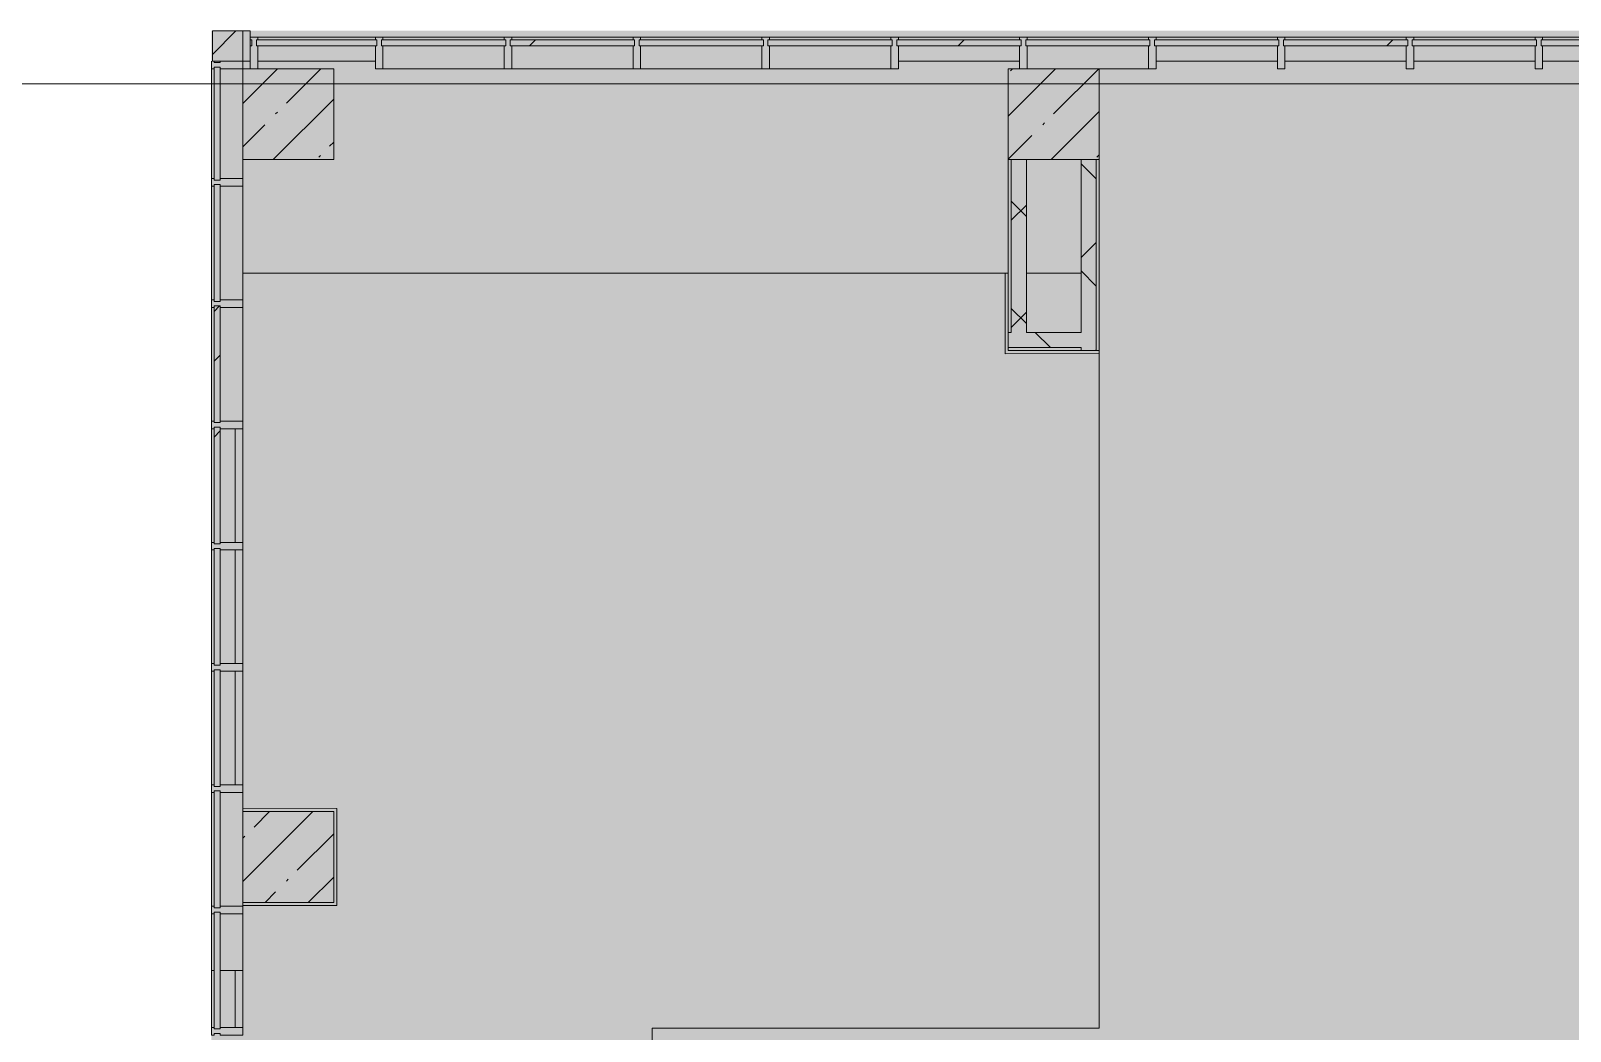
# Model space of a CAD drawing. Header units: millimetres. Extents: x -3817 to 677485, y -22715 to 103890.
# Drawn here: x 9742.1 to 9822.1, y -19440.5 to -19388.5 of the extents above; entities that cross this region are included whole.
import ezdxf

# ---------------------------------------------------------------- set-up
doc = ezdxf.new("R2010")
doc.units = ezdxf.units.MM
doc.layers.add('PDF _Геометрия', color=7, linetype='Continuous', true_color=0x1d1d1d)
doc.layers.add('PDF _Сплошная заливка', color=7, linetype='Continuous', true_color=0xffffff)

msp = doc.modelspace()

# ---------------------------------------------------------------- hatches: boundary and pattern name
at = {"layer": 'PDF _Сплошная заливка', "true_color": 0xd9d9d9, "transparency": 33554559}
for points in [[(10026.364, -19606.078), (10026.364, -19416.653), (9987.782, -19416.653), (9987.782, -19388.526), (9751.507, -19388.526), (9751.507, -19482.948), (9719.067, -19482.948), (9719.067, -19606.078), (10026.19, -19606.078)], [(9760.113, -19389.314), (9760.113, -19388.999), (9753.854, -19388.999), (9753.854, -19389.314), (9758.121, -19389.314)], [(9773.498, -19389.314), (9773.498, -19388.999), (9767.042, -19388.999), (9767.042, -19389.314), (9770.572, -19389.314)], [(9800.269, -19389.314), (9800.269, -19388.999), (9793.813, -19388.999), (9793.813, -19389.314), (9799.785, -19389.314)], [(9820.349, -19389.314), (9820.349, -19388.999), (9813.893, -19388.999), (9813.893, -19389.314), (9814.392, -19389.314)], [(9757.869, -19395.219), (9757.869, -19390.495), (9753.145, -19390.495), (9753.145, -19395.219), (9755.965, -19395.219)]]:
    msp.add_hatch(color=254, dxfattribs=at).paths.add_polyline_path(points)
h = msp.add_hatch(color=254, dxfattribs=at)
h.paths.add_polyline_path([(9828.999, -19390.101), (9829.126, -19390.101), (9829.126, -19388.526), (9827.16, -19388.526), (9827.16, -19390.101)], flags=0)
h.paths.add_polyline_path([(9753.539, -19390.101), (9753.539, -19388.526), (9753.145, -19388.526), (9753.145, -19390.101)], flags=0)
at = {"layer": 'PDF _Сплошная заливка', "true_color": 0x898c8d, "transparency": 33554559}
for points in [[(9770.572, -19388.999), (9773.42, -19388.999), (9773.42, -19388.865), (9767.121, -19388.865), (9767.121, -19388.999)], [(9785.179, -19388.999), (9786.805, -19388.999), (9786.805, -19388.865), (9780.506, -19388.865), (9780.506, -19388.999)], [(9799.785, -19388.999), (9800.19, -19388.999), (9800.19, -19388.865), (9793.891, -19388.865), (9793.891, -19388.999)], [(9770.572, -19390.495), (9773.42, -19390.495), (9773.42, -19389.314), (9767.121, -19389.314), (9767.121, -19390.495), (9768.042, -19390.495)], [(9785.179, -19390.495), (9786.805, -19390.495), (9786.805, -19389.314), (9780.506, -19389.314), (9780.506, -19390.495)], [(9799.785, -19390.495), (9800.19, -19390.495), (9800.19, -19389.314), (9793.891, -19389.314), (9793.891, -19390.495), (9797.632, -19390.495)], [(9753.154, -19396.202), (9753.145, -19390.494), (9751.973, -19390.494), (9751.973, -19396.202), (9753.145, -19396.202)], [(9753.154, -19433.996), (9753.145, -19428.091), (9751.973, -19428.091), (9751.973, -19433.996), (9753.145, -19433.996)]]:
    msp.add_hatch(color=252, dxfattribs=at).paths.add_polyline_path(points)

# ---------------------------------------------------------------- linework, layer by layer
at = {"layer": 'PDF _Геометрия', "color": 8, "lineweight": 9, "true_color": 0x737373}
for points in [[(9751.57, -19389.75), (9752.794, -19388.526)], [(9751.57, -19388.534), (9751.57, -19390.101), (9753.145, -19390.101), (9753.145, -19388.526), (9753.145, -19390.101), (9753.539, -19390.101), (9753.539, -19388.526)], [(9753.932, -19388.999), (9753.932, -19388.865), (9753.932, -19388.999)], [(9753.932, -19388.999), (9760.034, -19388.999)], [(9760.034, -19388.999), (9760.034, -19388.865), (9760.034, -19388.999)], [(9760.428, -19388.999), (9760.428, -19388.865), (9760.428, -19388.999)], [(9760.428, -19388.999), (9766.727, -19388.999)], [(9766.727, -19388.999), (9766.727, -19388.865), (9766.727, -19388.999)], [(9767.121, -19388.999), (9767.121, -19388.865), (9767.121, -19388.999)], [(9767.121, -19388.999), (9773.42, -19388.999)], [(9768.034, -19389.314), (9768.349, -19388.999)], [(9773.42, -19388.999), (9773.42, -19388.865), (9773.42, -19388.999)], [(9773.813, -19388.999), (9773.813, -19388.865), (9773.813, -19388.999)], [(9773.813, -19388.999), (9780.112, -19388.999)], [(9780.112, -19388.999), (9780.112, -19388.865), (9780.112, -19388.999)], [(9780.506, -19388.999), (9780.506, -19388.865), (9780.506, -19388.999)], [(9780.506, -19388.999), (9786.805, -19388.999)], [(9786.805, -19388.999), (9786.805, -19388.865), (9786.805, -19388.999)], [(9787.199, -19388.999), (9787.199, -19388.865), (9787.199, -19388.999)], [(9787.199, -19388.999), (9793.498, -19388.999)], [(9790.304, -19389.314), (9790.619, -19388.999)], [(9793.498, -19388.999), (9793.498, -19388.865), (9793.498, -19388.999)], [(9793.891, -19388.999), (9793.891, -19388.865), (9793.891, -19388.999)], [(9793.891, -19388.999), (9800.19, -19388.999)], [(9800.19, -19388.999), (9800.19, -19388.865), (9800.19, -19388.999)], [(9800.584, -19388.999), (9800.584, -19388.865), (9800.584, -19388.999)], [(9800.584, -19388.999), (9806.883, -19388.999)], [(9806.883, -19388.999), (9806.883, -19388.865), (9806.883, -19388.999)], [(9807.277, -19388.999), (9807.277, -19388.865), (9807.277, -19388.999)], [(9807.277, -19388.999), (9810.033, -19388.999), (9813.578, -19388.999)], [(9812.575, -19389.314), (9812.89, -19388.999)], [(9813.578, -19388.999), (9813.578, -19388.865), (9813.578, -19388.999)], [(9813.972, -19388.999), (9813.972, -19388.865), (9813.972, -19388.999)], [(9813.972, -19388.999), (9820.271, -19388.999)], [(9820.271, -19388.999), (9820.271, -19388.865), (9820.271, -19388.999)], [(9820.664, -19388.999), (9820.664, -19388.865), (9820.664, -19388.999)], [(9820.664, -19388.999), (9826.766, -19388.999)], [(9807.277, -19390.101), (9810.033, -19390.101), (9807.277, -19390.101), (9807.277, -19389.314), (9810.033, -19389.314), (9813.578, -19389.314), (9813.578, -19390.101), (9810.033, -19390.101), (9813.578, -19390.101)], [(9751.524, -19390.1), (9751.524, -19390.494), (9751.658, -19390.494), (9751.658, -19390.415), (9751.973, -19390.415), (9751.973, -19390.494), (9753.154, -19390.494), (9753.154, -19390.1)], [(9751.658, -19390.494), (9751.524, -19390.494), (9751.658, -19390.494), (9751.658, -19396.202)], [(9751.658, -19390.494), (9751.524, -19390.494), (9751.658, -19390.494)], [(9751.973, -19390.1), (9751.973, -19390.179), (9751.658, -19390.179), (9751.658, -19390.1)], [(9753.154, -19396.202), (9753.154, -19395.219), (9753.154, -19396.202), (9753.154, -19395.219), (9753.154, -19396.202), (9751.973, -19396.202), (9751.973, -19390.494), (9753.154, -19390.494)], [(9753.145, -19392.307), (9754.957, -19390.495)], [(9753.932, -19390.101), (9760.034, -19390.101)], [(9755.413, -19392.283), (9757.202, -19390.495)], [(9760.428, -19390.495), (9766.727, -19390.495)], [(9767.121, -19390.495), (9773.42, -19390.495)], [(9773.813, -19390.495), (9780.112, -19390.495)], [(9780.506, -19390.495), (9786.805, -19390.495)], [(9787.199, -19390.101), (9793.498, -19390.101)], [(9792.907, -19392.954), (9795.367, -19390.495)], [(9793.017, -19390.599), (9793.122, -19390.495)], [(9795.262, -19392.844), (9797.612, -19390.495)], [(9799.785, -19390.495), (9800.19, -19390.495)], [(9800.584, -19390.101), (9806.883, -19390.101)], [(9813.972, -19390.101), (9820.271, -19390.101)], [(9820.664, -19390.101), (9826.766, -19390.101)], [(9754.723, -19395.219), (9757.869, -19392.073)], [(9754.852, -19392.844), (9754.946, -19392.751)], [(9795.132, -19395.219), (9797.632, -19392.72)], [(9753.145, -19394.552), (9754.291, -19393.406)], [(9792.907, -19395.199), (9794.14, -19393.967)], [(9794.701, -19393.406), (9794.794, -19393.312)], [(9757.658, -19394.528), (9757.869, -19394.318)], [(9757.097, -19395.089), (9757.191, -19394.996)], [(9793.065, -19395.219), (9793.065, -19404.195), (9792.907, -19404.195)], [(9797.474, -19396.223), (9796.687, -19395.436)], [(9797.474, -19405.14), (9797.474, -19395.219)], [(9797.507, -19395.089), (9797.632, -19394.965)], [(9751.658, -19396.202), (9751.524, -19396.202), (9751.658, -19396.202)], [(9751.658, -19396.202), (9751.524, -19396.202), (9751.658, -19396.202)], [(9751.658, -19396.596), (9751.524, -19396.596), (9751.658, -19396.596), (9751.658, -19402.501)], [(9751.658, -19396.596), (9751.524, -19396.596), (9751.658, -19396.596)], [(9753.154, -19396.596), (9753.154, -19401.125), (9753.154, -19396.596), (9753.154, -19402.501)], [(9793.852, -19398.169), (9793.065, -19397.382)], [(9793.065, -19398.364), (9793.852, -19397.577)], [(9796.687, -19400.31), (9797.474, -19399.522)], [(9753.154, -19401.124), (9756.102, -19401.124)], [(9758.464, -19401.124), (9762.401, -19401.124)], [(9764.763, -19401.124), (9768.7, -19401.124)], [(9771.062, -19401.124), (9774.999, -19401.124)], [(9777.361, -19401.124), (9781.298, -19401.124)], [(9783.66, -19401.124), (9787.597, -19401.124)], [(9789.959, -19401.124), (9792.907, -19401.124)], [(9793.852, -19401.124), (9796.687, -19401.124)], [(9797.474, -19401.791), (9796.687, -19401.003)], [(9797.632, -19405.652), (9797.632, -19402.856), (9797.632, -19401.124)], [(9751.658, -19402.501), (9751.524, -19402.501), (9751.658, -19402.501)], [(9751.658, -19402.501), (9751.524, -19402.501), (9751.658, -19402.501)], [(9751.658, -19403.104), (9751.946, -19402.816)], [(9751.658, -19402.895), (9751.524, -19402.895), (9751.658, -19402.895), (9751.658, -19408.8)], [(9751.658, -19402.895), (9751.524, -19402.895), (9751.658, -19402.895)], [(9753.154, -19402.895), (9753.154, -19408.8)], [(9793.852, -19403.736), (9793.065, -19402.949)], [(9793.065, -19403.932), (9793.852, -19403.144)], [(9795.098, -19404.982), (9794.311, -19404.195)], [(9792.907, -19404.982), (9796.687, -19404.982), (9796.687, -19405.14)], [(9797.424, -19405.14), (9797.474, -19405.09)], [(9751.658, -19405.69), (9751.973, -19405.375)], [(9797.632, -19408.014), (9797.632, -19410.809), (9797.632, -19412.384)], [(9751.658, -19408.8), (9751.524, -19408.8), (9751.658, -19408.8)], [(9751.658, -19408.8), (9751.524, -19408.8), (9751.658, -19408.8)], [(9751.658, -19409.194), (9751.524, -19409.194), (9751.658, -19409.194), (9751.658, -19415.099)], [(9751.658, -19409.194), (9751.524, -19409.194), (9751.658, -19409.194)], [(9752.76, -19409.194), (9752.76, -19415.099)], [(9751.658, -19409.627), (9751.973, -19409.312)], [(9751.658, -19415.099), (9751.524, -19415.099), (9751.658, -19415.099)], [(9751.658, -19415.099), (9751.524, -19415.099), (9751.658, -19415.099)], [(9751.658, -19415.493), (9751.524, -19415.493), (9751.658, -19415.493), (9751.658, -19421.398)], [(9751.658, -19415.493), (9751.524, -19415.493), (9751.658, -19415.493)], [(9752.76, -19415.493), (9752.76, -19421.398)], [(9751.658, -19421.398), (9751.524, -19421.398), (9751.658, -19421.398)], [(9751.658, -19421.398), (9751.524, -19421.398), (9751.658, -19421.398)], [(9751.658, -19421.792), (9751.524, -19421.792), (9751.658, -19421.792), (9751.658, -19427.697)], [(9751.658, -19421.792), (9751.524, -19421.792), (9751.658, -19421.792)], [(9752.76, -19421.792), (9752.76, -19427.697)], [(9751.658, -19427.697), (9751.524, -19427.697), (9751.658, -19427.697)], [(9751.658, -19427.697), (9751.524, -19427.697), (9751.658, -19427.697)], [(9751.658, -19428.091), (9751.524, -19428.091), (9751.658, -19428.091), (9751.658, -19433.996)], [(9751.658, -19428.091), (9751.524, -19428.091), (9751.658, -19428.091)], [(9753.154, -19433.996), (9753.154, -19433.8), (9753.154, -19433.996), (9751.973, -19433.996), (9751.973, -19428.091), (9753.154, -19428.091), (9753.154, -19429.076), (9753.154, -19428.091)], [(9753.145, -19432.717), (9756.785, -19429.076)], [(9753.154, -19428.911), (9753.154, -19429.076)], [(9753.73, -19429.887), (9754.54, -19429.076)], [(9753.168, -19430.448), (9753.262, -19430.355)], [(9755.975, -19432.132), (9757.869, -19430.237)], [(9754.306, -19433.8), (9754.852, -19433.254)], [(9755.413, -19432.693), (9755.507, -19432.6)], [(9756.551, -19433.8), (9757.869, -19432.482)], [(9751.658, -19433.996), (9751.524, -19433.996), (9751.658, -19433.996)], [(9751.658, -19433.996), (9751.524, -19433.996), (9751.658, -19433.996)], [(9753.154, -19433.8), (9753.154, -19433.958)], [(9797.632, -19433.783), (9797.632, -19438.761), (9797.632, -19440.335), (9792.12, -19440.335), (9791.333, -19440.335), (9787.199, -19440.335)], [(9751.658, -19434.39), (9751.524, -19434.39), (9751.658, -19434.39), (9751.658, -19437.342), (9751.524, -19437.342), (9751.524, -19434.39), (9751.524, -19437.342), (9751.658, -19437.342), (9751.658, -19440.295)], [(9751.658, -19434.39), (9751.524, -19434.39), (9751.658, -19434.39)], [(9752.76, -19440.295), (9752.76, -19437.342), (9752.76, -19440.295), (9751.973, -19440.295), (9751.973, -19437.342), (9752.76, -19437.342), (9753.154, -19437.342), (9751.973, -19437.342), (9751.973, -19434.39), (9753.154, -19434.39), (9753.154, -19437.342), (9753.154, -19434.39)], [(9751.524, -19437.342), (9751.524, -19440.295)], [(9751.524, -19437.342), (9751.524, -19440.295)], [(9751.658, -19440.295), (9751.524, -19440.295), (9751.658, -19440.295)], [(9751.658, -19440.295), (9751.524, -19440.295), (9751.658, -19440.295)], [(9778.931, -19440.335), (9774.404, -19440.335), (9778.538, -19440.335)], [(9774.404, -19440.69), (9774.404, -19440.335)], [(9780.9, -19440.335), (9784.837, -19440.335)], [(9785.23, -19440.335), (9781.293, -19440.335)], [(9792.12, -19440.335), (9787.592, -19440.335)]]:
    msp.add_lwpolyline(points, dxfattribs=at)
at = {"layer": 'PDF _Геометрия', "color": 7, "lineweight": 9}
msp.add_lwpolyline([(9753.539, -19388.526), (9753.145, -19388.526), (9751.57, -19388.526)], dxfattribs=at)
at = {"layer": 'PDF _Геометрия', "color": 8, "lineweight": 9, "true_color": 0x737373}
for points in [[(9753.854, -19388.999), (9753.932, -19388.999), (9753.932, -19388.865), (9753.539, -19388.865), (9753.539, -19388.999), (9753.617, -19388.999), (9753.617, -19389.314), (9753.539, -19389.314), (9753.539, -19390.495), (9753.932, -19390.495), (9753.932, -19389.314), (9753.854, -19389.314)], [(9753.854, -19389.314), (9760.113, -19389.314), (9760.113, -19388.999), (9753.854, -19388.999)], [(9760.034, -19388.865), (9753.932, -19388.865)], [(9760.349, -19389.314), (9760.349, -19388.999), (9760.428, -19388.999), (9760.428, -19388.865), (9760.034, -19388.865), (9760.034, -19388.999), (9760.113, -19388.999), (9760.113, -19389.314), (9760.034, -19389.314), (9760.034, -19390.495), (9760.428, -19390.495), (9760.428, -19389.314)], [(9760.349, -19389.314), (9766.806, -19389.314), (9766.806, -19388.999), (9760.349, -19388.999)], [(9766.727, -19388.865), (9760.428, -19388.865)], [(9767.042, -19389.314), (9767.042, -19388.999), (9767.121, -19388.999), (9767.121, -19388.865), (9766.727, -19388.865), (9766.727, -19388.999), (9766.806, -19388.999), (9766.806, -19389.314), (9766.727, -19389.314), (9766.727, -19390.495), (9767.121, -19390.495), (9767.121, -19389.314)], [(9767.042, -19389.314), (9773.498, -19389.314), (9773.498, -19388.999), (9767.042, -19388.999)], [(9773.42, -19388.865), (9767.121, -19388.865)], [(9773.735, -19389.314), (9773.735, -19388.999), (9773.813, -19388.999), (9773.813, -19388.865), (9773.42, -19388.865), (9773.42, -19388.999), (9773.498, -19388.999), (9773.498, -19389.314), (9773.42, -19389.314), (9773.42, -19390.495), (9773.813, -19390.495), (9773.813, -19389.314)], [(9773.735, -19389.314), (9780.191, -19389.314), (9780.191, -19388.999), (9773.735, -19388.999)], [(9780.112, -19388.865), (9773.813, -19388.865)], [(9780.427, -19389.314), (9780.427, -19388.999), (9780.506, -19388.999), (9780.506, -19388.865), (9780.112, -19388.865), (9780.112, -19388.999), (9780.191, -19388.999), (9780.191, -19389.314), (9780.112, -19389.314), (9780.112, -19390.495), (9780.506, -19390.495), (9780.506, -19389.314)], [(9780.427, -19389.314), (9786.884, -19389.314), (9786.884, -19388.999), (9780.427, -19388.999)], [(9786.805, -19388.865), (9780.506, -19388.865)], [(9787.12, -19389.314), (9787.12, -19388.999), (9787.199, -19388.999), (9787.199, -19388.865), (9786.805, -19388.865), (9786.805, -19388.999), (9786.884, -19388.999), (9786.884, -19389.314), (9786.805, -19389.314), (9786.805, -19390.495), (9787.199, -19390.495), (9787.199, -19389.314)], [(9787.12, -19389.314), (9793.576, -19389.314), (9793.576, -19388.999), (9787.12, -19388.999)], [(9793.498, -19388.865), (9787.199, -19388.865)], [(9793.813, -19389.314), (9793.813, -19388.999), (9793.891, -19388.999), (9793.891, -19388.865), (9793.498, -19388.865), (9793.498, -19388.999), (9793.576, -19388.999), (9793.576, -19389.314), (9793.498, -19389.314), (9793.498, -19390.495), (9793.891, -19390.495), (9793.891, -19389.314)], [(9793.813, -19389.314), (9800.269, -19389.314), (9800.269, -19388.999), (9793.813, -19388.999)], [(9800.19, -19388.865), (9793.891, -19388.865)], [(9800.505, -19389.314), (9800.505, -19388.999), (9800.584, -19388.999), (9800.584, -19388.865), (9800.19, -19388.865), (9800.19, -19388.999), (9800.269, -19388.999), (9800.269, -19389.314), (9800.19, -19389.314), (9800.19, -19390.495), (9800.584, -19390.495), (9800.584, -19389.314)], [(9800.505, -19389.314), (9806.962, -19389.314), (9806.962, -19388.999), (9800.505, -19388.999)], [(9806.883, -19388.865), (9800.584, -19388.865)], [(9807.198, -19389.314), (9807.198, -19388.999), (9807.277, -19388.999), (9807.277, -19388.865), (9806.883, -19388.865), (9806.883, -19388.999), (9806.962, -19388.999), (9806.962, -19389.314), (9806.883, -19389.314), (9806.883, -19390.495), (9807.277, -19390.495), (9807.277, -19389.314)], [(9807.198, -19389.314), (9813.657, -19389.314), (9813.657, -19388.999), (9807.198, -19388.999)], [(9810.033, -19388.865), (9807.277, -19388.865)], [(9813.578, -19388.865), (9810.033, -19388.865)], [(9813.893, -19389.314), (9813.893, -19388.999), (9813.972, -19388.999), (9813.972, -19388.865), (9813.578, -19388.865), (9813.578, -19388.999), (9813.657, -19388.999), (9813.657, -19389.314), (9813.578, -19389.314), (9813.578, -19390.495), (9813.972, -19390.495), (9813.972, -19389.314)], [(9813.893, -19389.314), (9820.349, -19389.314), (9820.349, -19388.999), (9813.893, -19388.999)], [(9820.271, -19388.865), (9813.972, -19388.865)], [(9820.585, -19389.314), (9820.585, -19388.999), (9820.664, -19388.999), (9820.664, -19388.865), (9820.271, -19388.865), (9820.271, -19388.999), (9820.349, -19388.999), (9820.349, -19389.314), (9820.271, -19389.314), (9820.271, -19390.495), (9820.664, -19390.495), (9820.664, -19389.314)], [(9820.585, -19389.314), (9826.845, -19389.314), (9826.845, -19388.999), (9820.585, -19388.999)], [(9826.766, -19388.865), (9820.664, -19388.865)], [(9760.034, -19390.101), (9753.932, -19390.101), (9753.932, -19389.314), (9760.034, -19389.314)], [(9766.727, -19390.495), (9760.428, -19390.495), (9760.428, -19389.314), (9766.727, -19389.314)], [(9773.42, -19390.495), (9767.121, -19390.495), (9767.121, -19389.314), (9773.42, -19389.314)], [(9780.112, -19390.495), (9773.813, -19390.495), (9773.813, -19389.314), (9780.112, -19389.314)], [(9786.805, -19390.495), (9780.506, -19390.495), (9780.506, -19389.314), (9786.805, -19389.314)], [(9793.498, -19390.101), (9787.199, -19390.101), (9787.199, -19389.314), (9793.498, -19389.314)], [(9800.19, -19390.495), (9793.891, -19390.495), (9793.891, -19389.314), (9800.19, -19389.314)], [(9806.883, -19390.101), (9800.584, -19390.101), (9800.584, -19389.314), (9806.883, -19389.314)], [(9820.271, -19390.101), (9813.972, -19390.101), (9813.972, -19389.314), (9820.271, -19389.314)], [(9826.766, -19390.101), (9820.664, -19390.101), (9820.664, -19389.314), (9826.766, -19389.314)], [(9751.524, -19396.202), (9751.524, -19390.494)], [(9751.524, -19396.202), (9751.524, -19390.494)], [(9751.658, -19390.415), (9751.658, -19396.281), (9751.973, -19396.281), (9751.973, -19390.415)], [(9757.869, -19390.495), (9753.145, -19390.495), (9753.145, -19395.219), (9757.869, -19395.219)], [(9797.632, -19390.495), (9792.907, -19390.495), (9792.907, -19395.219), (9797.632, -19395.219)], [(9792.907, -19404.195), (9792.907, -19405.14), (9796.687, -19405.14), (9797.632, -19405.14), (9797.632, -19395.219), (9796.687, -19395.219), (9796.687, -19404.195), (9793.852, -19404.195), (9793.852, -19395.219), (9792.907, -19395.219)], [(9751.658, -19396.596), (9751.658, -19396.517), (9751.973, -19396.517), (9751.973, -19396.596), (9753.154, -19396.596), (9753.154, -19396.202), (9751.973, -19396.202), (9751.973, -19396.281), (9751.658, -19396.281), (9751.658, -19396.202), (9751.524, -19396.202), (9751.524, -19396.596)], [(9751.524, -19402.501), (9751.524, -19396.596)], [(9751.524, -19402.501), (9751.524, -19396.596)], [(9751.658, -19396.517), (9751.658, -19402.58), (9751.973, -19402.58), (9751.973, -19396.517)], [(9751.973, -19402.501), (9751.973, -19396.596), (9753.154, -19396.596), (9753.154, -19402.501)], [(9751.658, -19402.895), (9751.658, -19402.816), (9751.973, -19402.816), (9751.973, -19402.895), (9753.154, -19402.895), (9753.154, -19402.501), (9751.973, -19402.501), (9751.973, -19402.58), (9751.658, -19402.58), (9751.658, -19402.501), (9751.524, -19402.501), (9751.524, -19402.895)], [(9751.658, -19402.816), (9751.658, -19408.879), (9751.973, -19408.879), (9751.973, -19402.816)], [(9751.524, -19408.8), (9751.524, -19402.895)], [(9751.524, -19408.8), (9751.524, -19402.895)], [(9751.973, -19408.8), (9751.973, -19402.895), (9753.154, -19402.895), (9753.154, -19408.8)], [(9751.658, -19409.194), (9751.658, -19409.115), (9751.973, -19409.115), (9751.973, -19409.194), (9753.154, -19409.194), (9753.154, -19408.8), (9751.973, -19408.8), (9751.973, -19408.879), (9751.658, -19408.879), (9751.658, -19408.8), (9751.524, -19408.8), (9751.524, -19409.194)], [(9751.524, -19415.099), (9751.524, -19409.194)], [(9751.524, -19415.099), (9751.524, -19409.194)], [(9751.658, -19409.115), (9751.658, -19415.178), (9751.973, -19415.178), (9751.973, -19409.115)], [(9751.973, -19415.099), (9751.973, -19409.194), (9752.76, -19409.194), (9752.76, -19415.099)], [(9751.658, -19415.493), (9751.658, -19415.414), (9751.973, -19415.414), (9751.973, -19415.493), (9753.154, -19415.493), (9753.154, -19415.099), (9751.973, -19415.099), (9751.973, -19415.178), (9751.658, -19415.178), (9751.658, -19415.099), (9751.524, -19415.099), (9751.524, -19415.493)], [(9751.524, -19421.398), (9751.524, -19415.493)], [(9751.524, -19421.398), (9751.524, -19415.493)], [(9751.658, -19415.414), (9751.658, -19421.477), (9751.973, -19421.477), (9751.973, -19415.414)], [(9751.973, -19421.398), (9751.973, -19415.493), (9752.76, -19415.493), (9752.76, -19421.398)], [(9751.658, -19421.792), (9751.658, -19421.713), (9751.973, -19421.713), (9751.973, -19421.792), (9753.154, -19421.792), (9753.154, -19421.398), (9751.973, -19421.398), (9751.973, -19421.477), (9751.658, -19421.477), (9751.658, -19421.398), (9751.524, -19421.398), (9751.524, -19421.792)], [(9751.524, -19427.697), (9751.524, -19421.792)], [(9751.524, -19427.697), (9751.524, -19421.792)], [(9751.658, -19421.713), (9751.658, -19427.776), (9751.973, -19427.776), (9751.973, -19421.713)], [(9751.973, -19427.697), (9751.973, -19421.792), (9752.76, -19421.792), (9752.76, -19427.697)], [(9751.658, -19428.091), (9751.658, -19428.012), (9751.973, -19428.012), (9751.973, -19428.091), (9753.154, -19428.091), (9753.154, -19427.697), (9751.973, -19427.697), (9751.973, -19427.776), (9751.658, -19427.776), (9751.658, -19427.697), (9751.524, -19427.697), (9751.524, -19428.091)], [(9751.524, -19433.996), (9751.524, -19428.091)], [(9751.524, -19433.996), (9751.524, -19428.091)], [(9751.658, -19428.012), (9751.658, -19434.075), (9751.973, -19434.075), (9751.973, -19428.012)], [(9757.869, -19429.076), (9753.145, -19429.076), (9753.145, -19433.8), (9757.869, -19433.8)], [(9797.632, -19433.8), (9797.632, -19429.076)], [(9751.658, -19434.39), (9751.658, -19434.311), (9751.973, -19434.311), (9751.973, -19434.39), (9753.154, -19434.39), (9753.154, -19433.996), (9751.973, -19433.996), (9751.973, -19434.075), (9751.658, -19434.075), (9751.658, -19433.996), (9751.524, -19433.996), (9751.524, -19434.39)], [(9751.524, -19437.342), (9751.524, -19434.39)], [(9751.658, -19434.311), (9751.658, -19440.374), (9751.973, -19440.374), (9751.973, -19434.311)], [(9751.524, -19440.295), (9751.524, -19437.342)], [(9751.658, -19440.689), (9751.658, -19440.61), (9751.973, -19440.61), (9751.973, -19440.689), (9753.154, -19440.689), (9753.154, -19440.295), (9751.973, -19440.295), (9751.973, -19440.374), (9751.658, -19440.374), (9751.658, -19440.295), (9751.524, -19440.295), (9751.524, -19440.689)]]:
    msp.add_lwpolyline(points, close=True, dxfattribs=at)
at = {"layer": 'PDF _Геометрия', "color": 253, "lineweight": 9, "true_color": 0xaaaaaa}
msp.add_lwpolyline([(9704.556, -19391.282), (9802.978, -19391.282), (9889.361, -19391.282), (9987.782, -19391.282)], dxfattribs=at)
at = {"layer": 'PDF _Геометрия', "color": 9, "lineweight": 9, "true_color": 0xb7b7b7}
for points in [[(9753.154, -19401.124), (9792.907, -19401.124)], [(9793.852, -19401.124), (9796.687, -19401.124)], [(9753.145, -19415.101), (9753.145, -19409.193)], [(9753.145, -19421.4), (9753.145, -19415.492)], [(9753.145, -19427.699), (9753.145, -19421.791)], [(9753.154, -19433.958), (9758.027, -19433.958), (9758.027, -19428.918), (9753.154, -19428.911), (9758.027, -19428.918), (9758.027, -19433.958)], [(9753.145, -19440.297), (9753.145, -19437.342)]]:
    msp.add_lwpolyline(points, close=True, dxfattribs=at)
for points in [[(9753.154, -19401.124), (9792.742, -19401.124), (9753.154, -19401.124)], [(9755.965, -19484.192), (9774.404, -19484.192), (9774.404, -19440.335), (9797.632, -19440.335), (9797.632, -19405.297), (9792.742, -19405.305), (9792.742, -19405.061), (9792.742, -19401.124), (9792.742, -19405.061), (9792.742, -19405.305), (9797.632, -19405.297), (9797.632, -19440.335), (9774.404, -19440.335), (9774.404, -19484.192), (9774.404, -19440.335), (9797.632, -19440.335), (9774.404, -19440.335), (9774.404, -19484.192), (9828.999, -19484.192), (9774.404, -19484.192), (9774.404, -19484.641)], [(9797.632, -19401.124), (9797.632, -19440.335), (9797.632, -19401.124)]]:
    msp.add_lwpolyline(points, dxfattribs=at)
at = {"layer": 'PDF _Сплошная заливка', "color": 254, "lineweight": 60, "true_color": 0xd9d9d9, "transparency": 33554559}
for points in [[(9751.57, -19390.101), (9753.145, -19390.101), (9751.57, -19388.534), (9753.145, -19388.526)], [(9766.806, -19389.314), (9766.806, -19388.999), (9760.349, -19389.314), (9760.349, -19388.999)], [(9780.191, -19389.314), (9780.191, -19388.999), (9773.735, -19389.314), (9773.735, -19388.999)], [(9780.427, -19389.314), (9786.884, -19389.314), (9780.427, -19388.999), (9786.884, -19388.999)], [(9793.576, -19389.314), (9793.576, -19388.999), (9787.12, -19389.314), (9787.12, -19388.999)], [(9806.962, -19389.314), (9806.962, -19388.999), (9800.505, -19389.314), (9800.505, -19388.999)], [(9813.657, -19389.314), (9813.657, -19388.999), (9807.198, -19389.314), (9807.198, -19388.999)], [(9826.845, -19389.314), (9826.845, -19388.999), (9820.585, -19389.314), (9820.585, -19388.999)], [(9751.973, -19396.281), (9751.973, -19390.415), (9751.658, -19396.281), (9751.658, -19390.415)], [(9797.632, -19395.219), (9797.632, -19390.495), (9792.907, -19395.219), (9792.907, -19390.495)], [(9793.852, -19404.195), (9793.852, -19395.219), (9793.065, -19404.195), (9793.065, -19395.219)], [(9797.474, -19405.14), (9797.474, -19395.219), (9796.687, -19405.14), (9796.687, -19395.219)], [(9751.973, -19402.58), (9751.973, -19396.517), (9751.658, -19402.58), (9751.658, -19396.517)], [(9751.973, -19408.879), (9751.973, -19402.816), (9751.658, -19408.879), (9751.658, -19402.816)], [(9796.687, -19404.982), (9796.687, -19404.195), (9792.907, -19404.982), (9792.907, -19404.195)], [(9751.973, -19415.178), (9751.973, -19409.115), (9751.658, -19415.178), (9751.658, -19409.115)], [(9751.973, -19421.477), (9751.973, -19415.414), (9751.658, -19421.477), (9751.658, -19415.414)], [(9751.973, -19427.776), (9751.973, -19421.713), (9751.658, -19427.776), (9751.658, -19421.713)], [(9751.973, -19434.075), (9751.973, -19428.012), (9751.658, -19434.075), (9751.658, -19428.012)], [(9753.145, -19433.8), (9757.869, -19433.8), (9753.145, -19429.076), (9757.869, -19429.076)], [(9751.973, -19440.374), (9751.973, -19434.311), (9751.658, -19440.374), (9751.658, -19434.311)]]:
    msp.add_solid(points, dxfattribs=at)
at = {"layer": 'PDF _Сплошная заливка', "color": 252, "lineweight": 60, "true_color": 0x898c8d, "transparency": 33554559}
for points in [[(9760.428, -19388.999), (9766.727, -19388.999), (9760.428, -19388.865), (9766.727, -19388.865)], [(9773.813, -19388.999), (9780.112, -19388.999), (9773.813, -19388.865), (9780.112, -19388.865)], [(9766.727, -19390.495), (9766.727, -19389.314), (9760.428, -19390.495), (9760.428, -19389.314)], [(9773.813, -19390.495), (9780.112, -19390.495), (9773.813, -19389.314), (9780.112, -19389.314)], [(9751.658, -19396.202), (9751.658, -19390.494), (9751.524, -19396.202), (9751.524, -19390.494)], [(9751.658, -19402.501), (9751.658, -19396.596), (9751.524, -19402.501), (9751.524, -19396.596)], [(9753.154, -19402.501), (9753.154, -19396.596), (9751.973, -19402.501), (9751.973, -19396.596)], [(9751.658, -19408.8), (9751.658, -19402.895), (9751.524, -19408.8), (9751.524, -19402.895)], [(9753.154, -19408.8), (9753.154, -19402.895), (9751.973, -19408.8), (9751.973, -19402.895)], [(9753.145, -19415.099), (9753.145, -19409.194), (9752.76, -19415.099), (9752.76, -19409.194)], [(9753.145, -19421.398), (9753.145, -19415.493), (9752.76, -19421.398), (9752.76, -19415.493)], [(9753.145, -19427.697), (9753.145, -19421.792), (9752.76, -19427.697), (9752.76, -19421.792)], [(9751.658, -19433.996), (9751.658, -19428.091), (9751.524, -19433.996), (9751.524, -19428.091)], [(9751.658, -19437.342), (9751.658, -19434.39), (9751.524, -19437.342), (9751.524, -19434.39)], [(9753.154, -19437.342), (9753.154, -19434.39), (9751.973, -19437.342), (9751.973, -19434.39)], [(9753.145, -19440.295), (9753.145, -19437.342), (9752.76, -19440.295), (9752.76, -19437.342)]]:
    msp.add_solid(points, dxfattribs=at)

doc.saveas('drawing.dxf')
